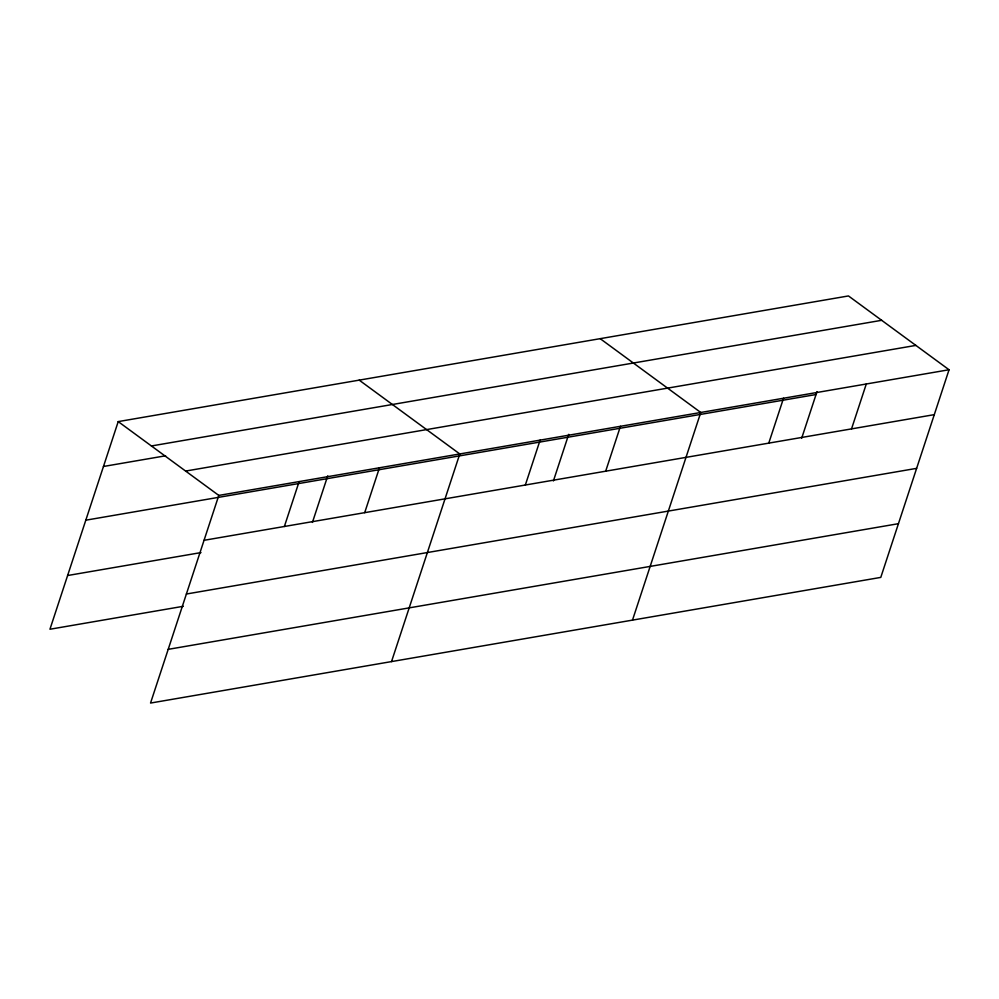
<?xml version="1.0" encoding="UTF-8"?>
<svg xmlns="http://www.w3.org/2000/svg" width="999" height="999" viewBox="0 0 999 999"><rect width="100%" height="100%" fill="white"/><g stroke="black" fill="none" stroke-linecap="round" stroke-linejoin="round"><path stroke-width="1.5" d="M949.05 369.755L218.806 495.417L150.537 703.059L880.781 577.397L949.05 369.755L848.463 295.941L118.219 421.603L49.95 629.245L183.329 606.293M284.378 526.485L299.126 481.605M312.425 522.415L327.734 475.824M364.697 512.662L379.458 467.782M391.521 661.6L459.79 453.958L359.203 380.132M525.349 485.014L540.109 440.134M553.409 480.944L568.718 434.353M605.681 471.191L620.441 426.311M632.492 620.129L700.761 412.487L600.187 338.661M768.768 443.131L783.528 398.239M801.685 438.211L817.007 391.62M851.535 428.883L866.283 384.003M151.411 445.966L881.655 320.304M103.459 466.483L165.597 455.794M185.614 471.066L915.858 345.404M85.802 520.192L816.046 394.53M204.046 540.309L934.29 414.647M67.607 575.524L200.986 552.584M186.388 594.018L916.632 468.356M168.194 649.35L898.438 523.688M118.219 421.603L218.806 495.417"/></g></svg>
